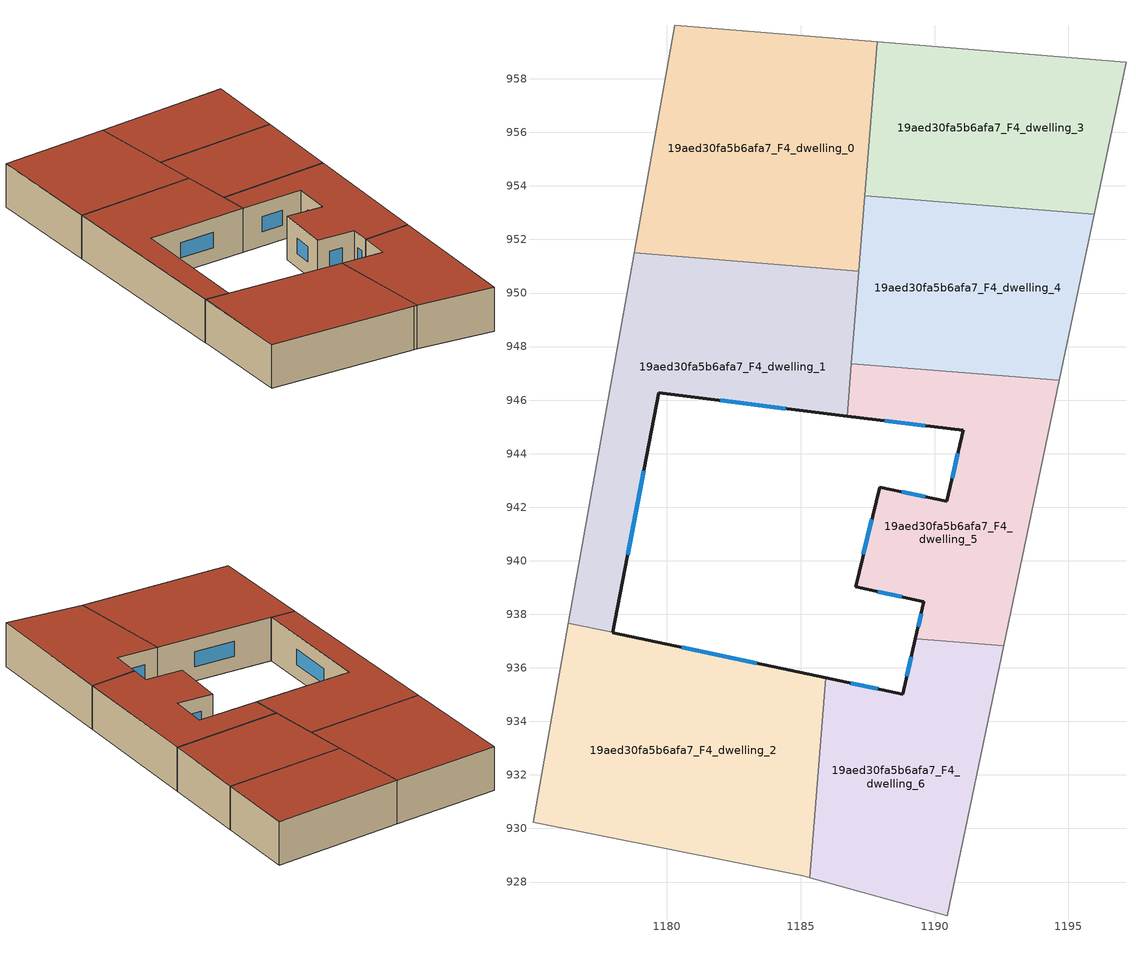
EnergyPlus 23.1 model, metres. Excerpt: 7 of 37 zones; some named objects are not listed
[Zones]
19aed30fa5b6afa7_F4_dwelling_0
 floor to 19aed30fa5b6afa7_F3_dwelling_0 (EU_floor_Construction): 1187.86,959.38 1187.17,950.82 1178.78,951.5 1180.29,960 z12
 wall adiabatic (EU_wall_Construction): 1187.86,959.38 1180.29,960 1178.78,951.5 z12:15
 wall to 19aed30fa5b6afa7_F4_dwelling_1 (EU_wall_Construction): 1178.78,951.5 1187.17,950.82 z12:15
 wall to 19aed30fa5b6afa7_F4_dwelling_3 (EU_wall_Construction): 1187.4,953.64 1187.86,959.38 z12:15
 wall to 19aed30fa5b6afa7_F4_dwelling_4 (EU_wall_Construction): 1187.17,950.82 1187.4,953.64 z12:15
 roof outside (EU_roof_Construction): 1187.17,950.82 1187.86,959.38 1180.29,960 1178.78,951.5 z15
19aed30fa5b6afa7_F4_dwelling_1
 floor to 19aed30fa5b6afa7_F3_dwelling_1 (EU_floor_Construction): 1187.17,950.82 1186.73,945.41 1179.7,946.27 1177.97,937.32 1176.32,937.67 1178.78,951.5 z12
 wall outside (EU_wall_Construction): 1177.97,937.32 1179.7,946.27 1186.73,945.41 z12:15
 wall adiabatic (EU_wall_Construction): 1178.78,951.5 1176.32,937.67 z12:15
 wall to 19aed30fa5b6afa7_F4_dwelling_2 (EU_wall_Construction): 1176.32,937.67 1177.97,937.32 z12:15
 wall to 19aed30fa5b6afa7_F4_dwelling_4 (EU_wall_Construction): 1186.89,947.37 1187.17,950.82 z12:15
 wall to 19aed30fa5b6afa7_F4_dwelling_5 (EU_wall_Construction): 1186.73,945.41 1186.89,947.37 z12:15
 window (EU_Window_Construction): 1181.99,945.99 1184.45,945.69 / 1178.53,940.23 1179.14,943.36 z12.98:14.02
 roof outside (EU_roof_Construction): 1186.73,945.41 1187.17,950.82 1178.78,951.5 1176.32,937.67 1177.97,937.32 1179.7,946.27 z15
19aed30fa5b6afa7_F4_dwelling_2
 floor to 19aed30fa5b6afa7_F3_dwelling_2 (EU_floor_Construction): 1185.94,935.63 1185.34,928.16 1185.08,928.23 1175,930.24 1176.32,937.67 z12
 wall outside (EU_wall_Construction): 1185.94,935.63 1177.97,937.32 z12:15
 wall to 19aed30fa5b6afa7_F4_dwelling_6 (EU_wall_Construction): 1185.34,928.16 1185.94,935.63 z12:15
 wall adiabatic (EU_wall_Construction): 1176.32,937.67 1175,930.24 1185.08,928.23 1185.34,928.16 z12:15
 window (EU_Window_Construction): 1183.35,936.18 1180.56,936.77 z12.98:14.02
 roof outside (EU_roof_Construction): 1185.34,928.16 1185.94,935.63 1177.97,937.32 1176.32,937.67 1175,930.24 1185.08,928.23 z15
19aed30fa5b6afa7_F4_dwelling_3
 floor to 19aed30fa5b6afa7_F3_dwelling_3 (EU_floor_Construction): 1197.15,958.63 1195.96,952.95 1187.4,953.64 1187.86,959.38 z12
 wall adiabatic (EU_wall_Construction): 1195.96,952.95 1197.15,958.63 1187.86,959.38 z12:15
 wall to 19aed30fa5b6afa7_F4_dwelling_4 (EU_wall_Construction): 1187.4,953.64 1195.96,952.95 z12:15
 roof outside (EU_roof_Construction): 1195.96,952.95 1197.15,958.63 1187.86,959.38 1187.4,953.64 z15
19aed30fa5b6afa7_F4_dwelling_4
 floor to 19aed30fa5b6afa7_F3_dwelling_4 (EU_floor_Construction): 1195.96,952.95 1194.66,946.74 1186.89,947.37 1187.4,953.64 z12
 wall adiabatic (EU_wall_Construction): 1194.66,946.74 1195.96,952.95 z12:15
 wall to 19aed30fa5b6afa7_F4_dwelling_5 (EU_wall_Construction): 1186.89,947.37 1194.66,946.74 z12:15
 roof outside (EU_roof_Construction): 1194.66,946.74 1195.96,952.95 1187.4,953.64 1186.89,947.37 z15
19aed30fa5b6afa7_F4_dwelling_5
 floor to 19aed30fa5b6afa7_F3_dwelling_5 (EU_floor_Construction): 1194.66,946.74 1192.59,936.82 1189.29,937.08 1189.6,938.47 1187.05,939.03 1187.95,942.75 1190.46,942.22 1191.07,944.88 1186.73,945.41 1186.89,947.37 z12
 wall outside (EU_wall_Construction): 1186.73,945.41 1191.07,944.88 1190.46,942.22 1187.95,942.75 1187.05,939.03 1189.6,938.47 1189.29,937.08 z12:15
 wall adiabatic (EU_wall_Construction): 1192.59,936.82 1194.66,946.74 z12:15
 wall to 19aed30fa5b6afa7_F4_dwelling_6 (EU_wall_Construction): 1189.29,937.08 1192.59,936.82 z12:15
 window (EU_Window_Construction): 1187.88,938.85 1188.77,938.65 / 1187.66,941.54 1187.34,940.24 / 1189.64,942.39 1188.77,942.58 / 1190.87,944.01 1190.66,943.08 / 1188.14,945.23 1189.66,945.05 / 1189.5,938.02 1189.39,937.54 z12.98:14.02
 roof outside (EU_roof_Construction): 1192.59,936.82 1194.66,946.74 1186.89,947.37 1186.73,945.41 1191.07,944.88 1190.46,942.22 1187.95,942.75 1187.05,939.03 1189.6,938.47 1189.29,937.08 z15
19aed30fa5b6afa7_F4_dwelling_6
 floor to 19aed30fa5b6afa7_F3_dwelling_6 (EU_floor_Construction): 1192.59,936.82 1190.48,926.75 1185.34,928.16 1185.94,935.63 1188.81,935.02 1189.29,937.08 z12
 wall outside (EU_wall_Construction): 1189.29,937.08 1188.81,935.02 1185.94,935.63 z12:15
 wall adiabatic (EU_wall_Construction): 1185.34,928.16 1190.48,926.75 1192.59,936.82 z12:15
 window (EU_Window_Construction): 1187.88,935.22 1186.88,935.43 / 1189.13,936.41 1188.97,935.69 z12.98:14.02
 roof outside (EU_roof_Construction): 1190.48,926.75 1192.59,936.82 1189.29,937.08 1188.81,935.02 1185.94,935.63 1185.34,928.16 z15
[Building]
EU S2 Campaign: North Axis=0; Terrain=City; Solar Distribution=FullExterior
[Site:Location]
Bologna: Latitude=44.5; Longitude=11.25; Time Zone=1; Elevation=37
[SizingPeriod:WeatherFileDays]
AnnualSizingPeriod: Begin Month=1; Begin Day of Month=1; End Month=12; End Day of Month=31; Day of Week for Start Day=Monday; Use Weather File Daylight Saving Period=No; Use Weather File Rain and Snow Indicators=No
[MATERIAL]
EU_InternalMass_Material: Roughness=MediumRough; Thickness=0.1; Conductivity=1; Density=1800; Specific Heat=900; Thermal Absorptance=0.9; Solar Absorptance=0.7; Visible Absorptance=0.7
[MATERIAL:NOMASS] Roughness=MediumRough; Thermal Absorptance=0.9; Solar Absorptance=0.7; Visible Absorptance=0.7
Name | Thermal Resistance
EU_wall_NoMass | 0.905828
EU_roof_NoMass | 0.37593
EU_floor_NoMass | 0.67114
[WINDOWMATERIAL:SIMPLEGLAZINGSYSTEM]
EU_Window_SimpleGlazing: UFactor=4.52486; Solar Heat Gain Coefficient=0.85; Visible Transmittance=0.85
[CONSTRUCTION]
EU_wall_Construction: EU_wall_NoMass
EU_roof_Construction: EU_roof_NoMass
EU_floor_Construction: EU_floor_NoMass
EU_Window_Construction: EU_Window_SimpleGlazing
EU_InternalMass_Construction: EU_InternalMass_Material
[ZONE] Type=1; Multiplier=1; Ceiling Height=autocalculate; Floor Area=autocalculate; Part of Total Floor Area=Yes
Name | Volume
19aed30fa5b6afa7_F4_dwelling_0 | 206.33
19aed30fa5b6afa7_F4_dwelling_1 | 183.916
19aed30fa5b6afa7_F4_dwelling_2 | 228.714
19aed30fa5b6afa7_F4_dwelling_3 | 154.755
19aed30fa5b6afa7_F4_dwelling_4 | 154.731
19aed30fa5b6afa7_F4_dwelling_5 | 154.752
19aed30fa5b6afa7_F4_dwelling_6 | 154.746
[INTERNALMASS] Construction=EU_InternalMass_Construction
Name | Zone or ZoneList | Surface Area
19aed30fa5b6afa7_F4_dwelling_0_EU_InternalMass | 19aed30fa5b6afa7_F4_dwelling_0 | 68.7767
19aed30fa5b6afa7_F4_dwelling_1_EU_InternalMass | 19aed30fa5b6afa7_F4_dwelling_1 | 61.3055
19aed30fa5b6afa7_F4_dwelling_2_EU_InternalMass | 19aed30fa5b6afa7_F4_dwelling_2 | 76.2432
19aed30fa5b6afa7_F4_dwelling_3_EU_InternalMass | 19aed30fa5b6afa7_F4_dwelling_3 | 51.585
19aed30fa5b6afa7_F4_dwelling_4_EU_InternalMass | 19aed30fa5b6afa7_F4_dwelling_4 | 51.577
19aed30fa5b6afa7_F4_dwelling_5_EU_InternalMass | 19aed30fa5b6afa7_F4_dwelling_5 | 51.5841
19aed30fa5b6afa7_F4_dwelling_6_EU_InternalMass | 19aed30fa5b6afa7_F4_dwelling_6 | 51.5819
[OTHEREQUIPMENT] Fuel Type=Electricity; Design Level Calculation Method=Watts/Area; Power per Zone Floor Area=1; Fraction Latent=0; Fraction Radiant=0; Fraction Lost=0; Carbon Dioxide Generation Rate=0; EndUse Subcategory=EU_Step8_InternalGains
Name | Zone or ZoneList or Space or SpaceList | Schedule
EU_Step8_InternalGain_19aed30fa5b6afa7_F4_dwelling_0_f000 | 19aed30fa5b6afa7_F4_dwelling_0 | EU_Step8_GainSchedule_19aed30fa5b6afa7_F4_dwelling_0_f000
EU_Step8_InternalGain_19aed30fa5b6afa7_F4_dwelling_1_f000 | 19aed30fa5b6afa7_F4_dwelling_1 | EU_Step8_GainSchedule_19aed30fa5b6afa7_F4_dwelling_1_f000
EU_Step8_InternalGain_19aed30fa5b6afa7_F4_dwelling_2_f000 | 19aed30fa5b6afa7_F4_dwelling_2 | EU_Step8_GainSchedule_19aed30fa5b6afa7_F4_dwelling_2_f000
EU_Step8_InternalGain_19aed30fa5b6afa7_F4_dwelling_3_f000 | 19aed30fa5b6afa7_F4_dwelling_3 | EU_Step8_GainSchedule_19aed30fa5b6afa7_F4_dwelling_3_f000
EU_Step8_InternalGain_19aed30fa5b6afa7_F4_dwelling_4_f000 | 19aed30fa5b6afa7_F4_dwelling_4 | EU_Step8_GainSchedule_19aed30fa5b6afa7_F4_dwelling_4_f000
EU_Step8_InternalGain_19aed30fa5b6afa7_F4_dwelling_5_f000 | 19aed30fa5b6afa7_F4_dwelling_5 | EU_Step8_GainSchedule_19aed30fa5b6afa7_F4_dwelling_5_f000
EU_Step8_InternalGain_19aed30fa5b6afa7_F4_dwelling_6_f000 | 19aed30fa5b6afa7_F4_dwelling_6 | EU_Step8_GainSchedule_19aed30fa5b6afa7_F4_dwelling_6_f000
[ZONEVENTILATION:DESIGNFLOWRATE] Schedule=EU_AlwaysOn; Design Flow Rate Calculation Method=AirChanges/Hour; Air Changes per Hour=0.73129; Ventilation Type=Natural; Fan Pressure Rise=0; Fan Total Efficiency=1; Constant Term Coefficient=1; Temperature Term Coefficient=0; Velocity Term Coefficient=0; Velocity Squared Term Coefficient=0; Minimum Indoor Temperature=-100; Maximum Indoor Temperature=100; Delta Temperature=-100; Minimum Outdoor Temperature=-100; Maximum Outdoor Temperature=100; Maximum Wind Speed=40
Name | Zone or ZoneList or Space or SpaceList
EU_ConstantAir_19aed30fa5b6afa7_F4_dwelling_0 | 19aed30fa5b6afa7_F4_dwelling_0
EU_ConstantAir_19aed30fa5b6afa7_F4_dwelling_1 | 19aed30fa5b6afa7_F4_dwelling_1
EU_ConstantAir_19aed30fa5b6afa7_F4_dwelling_2 | 19aed30fa5b6afa7_F4_dwelling_2
EU_ConstantAir_19aed30fa5b6afa7_F4_dwelling_3 | 19aed30fa5b6afa7_F4_dwelling_3
EU_ConstantAir_19aed30fa5b6afa7_F4_dwelling_4 | 19aed30fa5b6afa7_F4_dwelling_4
EU_ConstantAir_19aed30fa5b6afa7_F4_dwelling_5 | 19aed30fa5b6afa7_F4_dwelling_5
EU_ConstantAir_19aed30fa5b6afa7_F4_dwelling_6 | 19aed30fa5b6afa7_F4_dwelling_6
[HVACTEMPLATE:ZONE:IDEALLOADSAIRSYSTEM] System Availability Schedule=EU_AlwaysOn; Maximum Heating Supply Air Temperature=50; Minimum Cooling Supply Air Temperature=13; Maximum Heating Supply Air Humidity Ratio=0.0156; Minimum Cooling Supply Air Humidity Ratio=0.0077; Heating Limit=NoLimit; Cooling Limit=NoLimit; Heating Availability Schedule=EU_AlwaysOn; Cooling Availability Schedule=EU_CoolingOff; Dehumidification Control Type=ConstantSensibleHeatRatio; Cooling Sensible Heat Ratio=0.7; Dehumidification Setpoint=60; Humidification Control Type=None; Humidification Setpoint=30; Outdoor Air Method=None; Outdoor Air Flow Rate per Person=0.00944; Outdoor Air Flow Rate per Zone Floor Area=0; Outdoor Air Flow Rate per Zone=0; Demand Controlled Ventilation Type=None; Outdoor Air Economizer Type=NoEconomizer; Heat Recovery Type=None; Sensible Heat Recovery Effectiveness=0.7; Latent Heat Recovery Effectiveness=0.65
Name | Template Thermostat
19aed30fa5b6afa7_F4_dwelling_0 | EU_HeatOnly_19aed30fa5b6afa7_F4_dwelling_0
19aed30fa5b6afa7_F4_dwelling_1 | EU_HeatOnly_19aed30fa5b6afa7_F4_dwelling_1
19aed30fa5b6afa7_F4_dwelling_2 | EU_HeatOnly_19aed30fa5b6afa7_F4_dwelling_2
19aed30fa5b6afa7_F4_dwelling_3 | EU_HeatOnly_19aed30fa5b6afa7_F4_dwelling_3
19aed30fa5b6afa7_F4_dwelling_4 | EU_HeatOnly_19aed30fa5b6afa7_F4_dwelling_4
19aed30fa5b6afa7_F4_dwelling_5 | EU_HeatOnly_19aed30fa5b6afa7_F4_dwelling_5
19aed30fa5b6afa7_F4_dwelling_6 | EU_HeatOnly_19aed30fa5b6afa7_F4_dwelling_6
[SIZING:ZONE] Zone Cooling Design Supply Air Temperature Input Method=SupplyAirTemperature; Zone Cooling Design Supply Air Temperature=13; Zone Heating Design Supply Air Temperature Input Method=SupplyAirTemperature; Zone Heating Design Supply Air Temperature=50; Zone Cooling Design Supply Air Humidity Ratio=0.008; Zone Heating Design Supply Air Humidity Ratio=0.008; Cooling Design Air Flow Method=DesignDay; Cooling Design Air Flow Rate=0; Cooling Minimum Air Flow per Zone Floor Area=0.000762; Cooling Minimum Air Flow=0; Cooling Minimum Air Flow Fraction=0.2; Heating Design Air Flow Method=DesignDay; Heating Design Air Flow Rate=0; Heating Maximum Air Flow per Zone Floor Area=0.002032; Heating Maximum Air Flow=0.141576; Heating Maximum Air Flow Fraction=0.3; Account for Dedicated Outdoor Air System=No; Dedicated Outdoor Air System Control Strategy=NeutralSupplyAir; Dedicated Outdoor Air Low Setpoint Temperature for Design=autosize; Dedicated Outdoor Air High Setpoint Temperature for Design=autosize; Zone Load Sizing Method=Sensible Load Only No Latent Load; Zone Latent Cooling Design Supply Air Humidity Ratio Input Method=HumidityRatioDifference; Zone Cooling Design Supply Air Humidity Ratio Difference=0.005; Zone Latent Heating Design Supply Air Humidity Ratio Input Method=HumidityRatioDifference; Zone Humidification Design Supply Air Humidity Ratio Difference=0.005
19aed30fa5b6afa7_F4_dwelling_0; 19aed30fa5b6afa7_F4_dwelling_1; 19aed30fa5b6afa7_F4_dwelling_2; 19aed30fa5b6afa7_F4_dwelling_3; 19aed30fa5b6afa7_F4_dwelling_4; 19aed30fa5b6afa7_F4_dwelling_5; 19aed30fa5b6afa7_F4_dwelling_6
[SCHEDULE:CONSTANT]
Name | Hourly Value
EU_AlwaysOn | 1
EU_CoolingOff | 0
[SCHEDULE:FILE] Column Number=1; Rows to Skip at Top=0; Number of Hours of Data=8760; Column Separator=Comma; Interpolate to Timestep=No; Minutes per Item=60; Adjust Schedule for Daylight Savings=Yes
Name | File
EU_Step8_GainSchedule_19aed30fa5b6afa7_F4_dwelling_0_f000 | ../../schedules/19aed30fa5b6afa7/19aed30fa5b6afa7_F4_dwelling_0_f000_gain.csv
EU_Step8_GainSchedule_19aed30fa5b6afa7_F4_dwelling_1_f000 | ../../schedules/19aed30fa5b6afa7/19aed30fa5b6afa7_F4_dwelling_1_f000_gain.csv
EU_Step8_GainSchedule_19aed30fa5b6afa7_F4_dwelling_2_f000 | ../../schedules/19aed30fa5b6afa7/19aed30fa5b6afa7_F4_dwelling_2_f000_gain.csv
EU_Step8_GainSchedule_19aed30fa5b6afa7_F4_dwelling_3_f000 | ../../schedules/19aed30fa5b6afa7/19aed30fa5b6afa7_F4_dwelling_3_f000_gain.csv
EU_Step8_GainSchedule_19aed30fa5b6afa7_F4_dwelling_4_f000 | ../../schedules/19aed30fa5b6afa7/19aed30fa5b6afa7_F4_dwelling_4_f000_gain.csv
EU_Step8_GainSchedule_19aed30fa5b6afa7_F4_dwelling_5_f000 | ../../schedules/19aed30fa5b6afa7/19aed30fa5b6afa7_F4_dwelling_5_f000_gain.csv
EU_Step8_GainSchedule_19aed30fa5b6afa7_F4_dwelling_6_f000 | ../../schedules/19aed30fa5b6afa7/19aed30fa5b6afa7_F4_dwelling_6_f000_gain.csv
